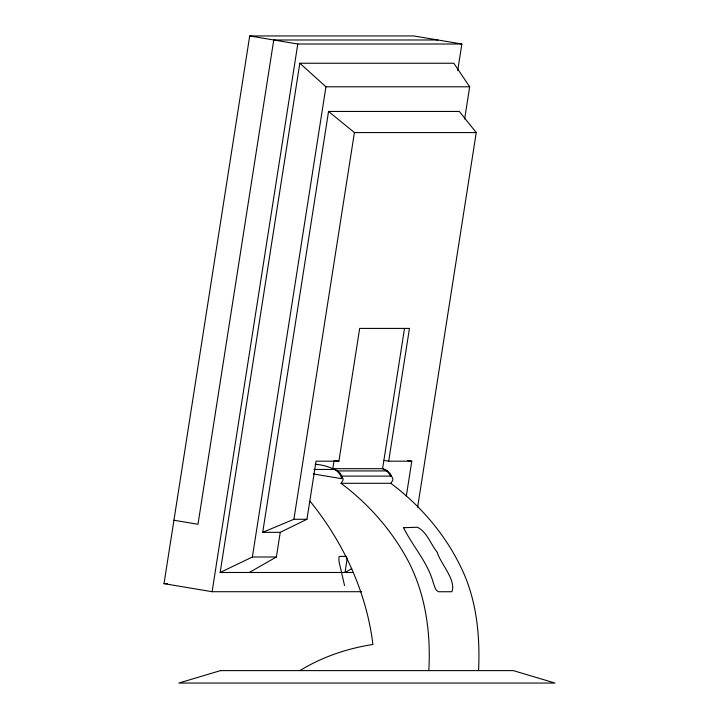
<?xml version="1.0" encoding="UTF-8"?>
<svg xmlns="http://www.w3.org/2000/svg" width="719" height="719" viewBox="0 0 719 719"><rect width="100%" height="100%" fill="white"/><g stroke="black" fill="none" stroke-linecap="round" stroke-linejoin="round"><path stroke-width="1.08" d="M361.657 591.71L212.105 591.71L164.013 583.648L249.7 35.95L413.758 35.95L461.85 44.012L457.688 70.624M212.105 591.71L297.792 44.012L461.85 44.012M352.849 572.486L220.158 572.486L299.823 63.245L453.797 63.245L469.678 86.792L464.645 118.95M220.158 572.486L252.378 557L325.941 86.792L299.823 63.245M383.874 460.385L388.682 461.185L409.453 328.412L359.671 328.412L338.901 461.185L316.045 461.185L306.959 519.28L280.239 532.339L262.705 532.339L328.547 111.454L459.351 111.454L476.239 132.584L417.649 507.093M249.277 572.486L276.375 557L280.239 532.339M262.705 532.339L293.9 519.28L354.404 132.584L328.547 111.454M313.34 473.938L341.75 478.701A14.695 14.191 90 0 0 332.798 468.68L334.092 460.385M347.259 558.115L345.012 572.486L351.789 568.612M404.473 328.709L382.571 468.68A14.695 14.191 90 0 1 390.759 476.472M406.298 496.263L411.78 461.185L407.412 460.457M428.803 670.611C431.166 629.808 424.695 587.809 403.35 552.381C387.496 525.481 366.016 502.006 341.049 483.303L342.909 480.436A4.377 4.224 -90 0 0 342.954 478.495L340.464 473.668L337.651 470.927A14.955 14.443 -90 0 0 335 469.453L332.798 468.68A55.345 53.458 -90 0 0 315.183 464.267M341.049 483.303L390.821 483.303L392.682 480.436A4.377 4.224 -90 0 0 392.736 478.495L390.246 473.668L387.433 470.927A14.955 14.443 -90 0 0 384.773 469.453L382.571 468.68L332.798 468.68M299.886 670.611C322.085 656.977 347.205 648.43 372.909 644.485C366.501 591.881 343.287 542.189 310.033 501.224M437.799 39.985L273.75 39.985L197.986 524.277L173.935 520.241M325.941 86.792L469.678 86.792M354.404 132.584L476.239 132.584M388.682 461.185L411.78 461.185M314.014 469.453L335 469.453M337.651 470.927L387.433 470.927M341.75 476.095L391.531 476.095M293.9 519.28L306.959 519.28M346.423 556.389L339.754 556.389A8.826 2.193 73.5 0 0 338.919 557.585L338.973 560.856A9.509 2.364 73.5 0 0 339.898 565.323L344.545 585.545M252.378 557L276.375 557M164.013 583.648L167.365 583.648M249.7 35.95L297.792 44.012M335.054 460.546L338.901 461.185M390.821 483.303C420.175 505.313 444.881 533.884 460.825 567.039C476.652 599.107 480.175 635.326 478.584 670.611M403.602 527.701C412.409 545.982 427.481 561.836 433.063 582.075C434.402 585.248 434.86 590.11 438.383 591.737L451.9 591.737C456.475 579.82 440.244 563.408 437.296 552.381C430.798 544.517 427.185 532.141 417.469 527.243L403.602 527.701M220.499 670.611L178.851 683.05L554.987 683.05L513.321 670.611L220.499 670.611"/></g></svg>
